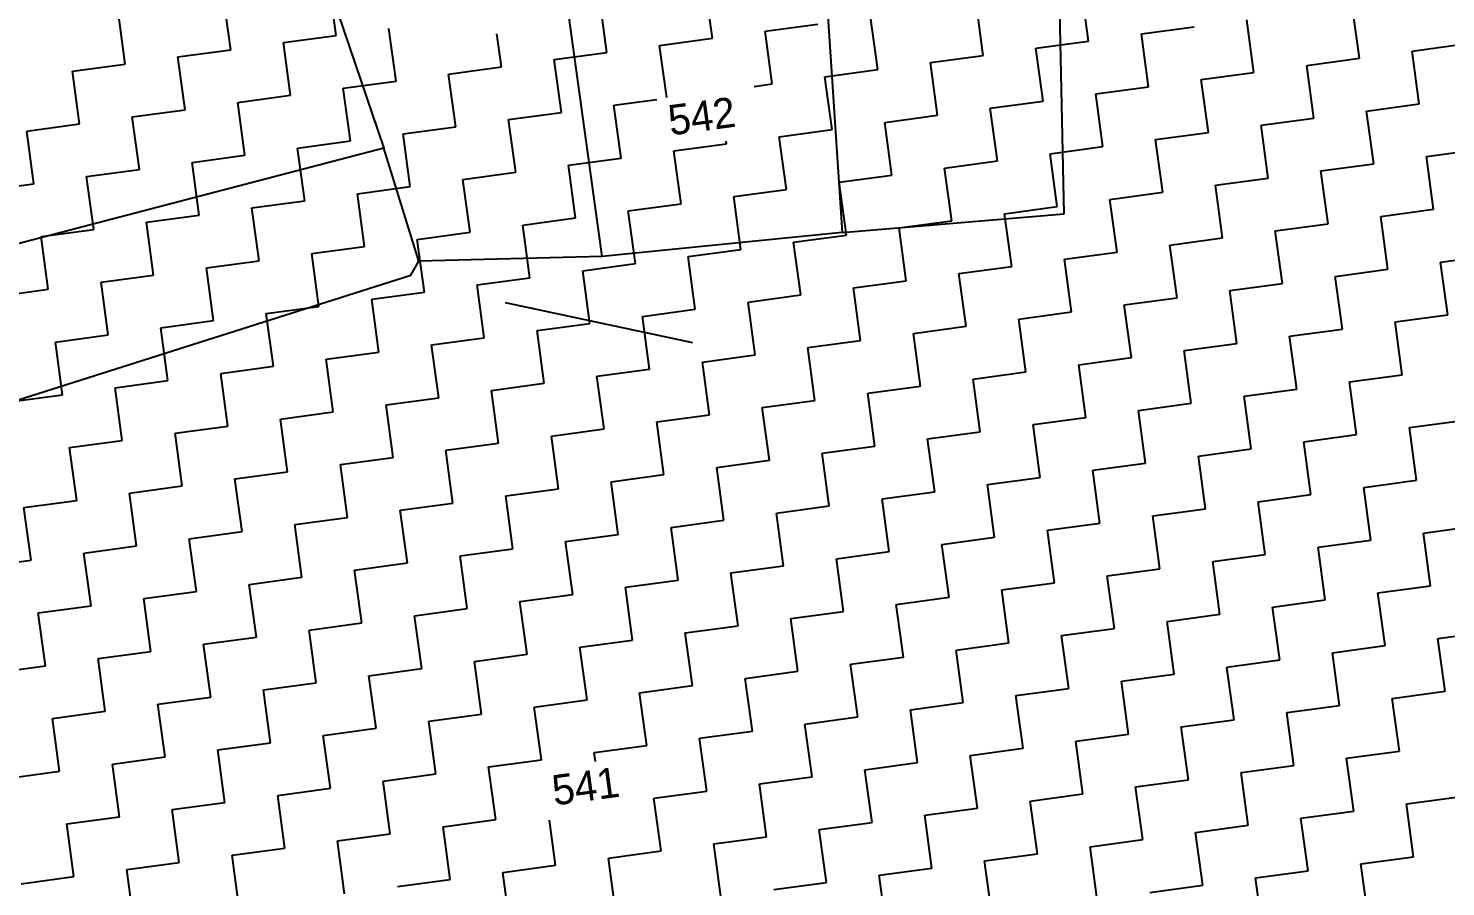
# Model space of a CAD drawing. Header units: metres. Extents: x 318393 to 319412, y 1868341 to 1869380.
# Drawn here: x 318993.3 to 319097, y 1869069.3 to 1869132.1 of the extents above; entities that cross this region are included whole.
import ezdxf

# ---------------------------------------------------------------- set-up
doc = ezdxf.new("R2010")
doc.units = ezdxf.units.M
doc.header["$LTSCALE"] = 0.3
doc.header["$MEASUREMENT"] = 0
for name, color, linetype in [('POLY_HATCH', 12, 'CONTINUOUS'), ('POLY_PARCEL', 6, 'CONTINUOUS'), ('TEXT_PARCEL', 7, 'CONTINUOUS'), ('V_BOUND_LINE', 7, 'CONTINUOUS')]:
    doc.layers.add(name, color=color, linetype=linetype)
doc.styles.add('TEXT_MAP', font='')
doc.styles.get('TEXT_MAP').set_extended_font_data('Kruti Dev 050')

msp = doc.modelspace()

# ---------------------------------------------------------------- linework, layer by layer
at = {"layer": 'POLY_HATCH', "linetype": 'Continuous'}
for p, q in [((319015.82, 1869131.56), (319015.3, 1869135.42)), ((319043.36, 1869131.35), (319042.84, 1869135.21)), ((319070.9, 1869131.14), (319070.38, 1869135)), ((319008.11, 1869130.51), (319007.58, 1869134.37)), ((319035.64, 1869130.31), (319035.12, 1869134.17)), ((319063.18, 1869130.1), (319062.66, 1869133.96)), ((319000.39, 1869129.47), (318999.87, 1869133.33)), ((319055.46, 1869129.06), (319054.94, 1869132.92)), ((319090.72, 1869129.89), (319090.19, 1869133.75)), ((319020.21, 1869128.22), (319019.68, 1869132.08)), ((319047.22, 1869131.87), (319051.08, 1869132.39)), ((319047.74, 1869128.01), (319047.22, 1869131.87)), ((319074.76, 1869131.67), (319078.62, 1869132.19)), ((319083, 1869128.85), (319082.48, 1869132.71)), ((319011.97, 1869131.04), (319015.82, 1869131.56)), ((319012.49, 1869127.18), (319011.97, 1869131.04)), ((319027.92, 1869129.26), (319027.6, 1869131.67)), ((319039.5, 1869130.83), (319043.36, 1869131.35)), ((319040.02, 1869127.01), (319039.5, 1869130.83)), ((319067.04, 1869130.62), (319070.9, 1869131.14)), ((319075.28, 1869127.81), (319074.76, 1869131.67)), ((319094.58, 1869130.42), (319098.44, 1869130.94)), ((319004.25, 1869129.99), (319008.11, 1869130.51)), ((319004.77, 1869126.13), (319004.25, 1869129.99)), ((319031.78, 1869129.79), (319035.64, 1869130.31)), ((319032.31, 1869125.93), (319031.78, 1869129.79)), ((319059.32, 1869129.58), (319063.18, 1869130.1)), ((319067.56, 1869126.76), (319067.04, 1869130.62)), ((319086.86, 1869129.37), (319090.72, 1869129.89)), ((319095.1, 1869126.56), (319094.58, 1869130.42)), ((318996.53, 1869128.95), (319000.39, 1869129.47)), ((318997.05, 1869125.09), (318996.53, 1869128.95)), ((319024.06, 1869128.74), (319027.92, 1869129.26)), ((319024.59, 1869124.88), (319024.06, 1869128.74)), ((319051.6, 1869128.54), (319055.46, 1869129.06)), ((319059.84, 1869125.72), (319059.32, 1869129.58)), ((319079.14, 1869128.33), (319083, 1869128.85)), ((319087.38, 1869125.51), (319086.86, 1869129.37)), ((319016.35, 1869127.7), (319020.21, 1869128.22)), ((319016.87, 1869123.84), (319016.35, 1869127.7)), ((319046.41, 1869127.83), (319047.74, 1869128.01)), ((319052.12, 1869124.68), (319051.6, 1869128.54)), ((319071.42, 1869127.28), (319075.28, 1869127.81)), ((319079.66, 1869124.47), (319079.14, 1869128.33)), ((319008.63, 1869126.66), (319012.49, 1869127.18)), ((319009.15, 1869122.8), (319008.63, 1869126.66)), ((319036.16, 1869126.45), (319039.3, 1869126.87)), ((319063.7, 1869126.24), (319067.56, 1869126.76)), ((319071.94, 1869123.43), (319071.42, 1869127.28)), ((319000.91, 1869125.61), (319004.77, 1869126.13)), ((319001.43, 1869121.75), (319000.91, 1869125.61)), ((319028.45, 1869125.4), (319032.31, 1869125.93)), ((319036.69, 1869122.59), (319036.16, 1869126.45)), ((319055.98, 1869125.2), (319059.84, 1869125.72)), ((319064.22, 1869122.38), (319063.7, 1869126.24)), ((319091.24, 1869126.03), (319095.1, 1869126.56)), ((319091.76, 1869122.18), (319091.24, 1869126.03)), ((318993.19, 1869124.57), (318997.05, 1869125.09)), ((319020.73, 1869124.36), (319024.59, 1869124.88)), ((319028.97, 1869121.55), (319028.45, 1869125.4)), ((319048.26, 1869124.15), (319052.12, 1869124.68)), ((319056.5, 1869121.34), (319055.98, 1869125.2)), ((319083.52, 1869124.99), (319087.38, 1869125.51)), ((319084.04, 1869121.13), (319083.52, 1869124.99)), ((318993.71, 1869120.71), (318993.19, 1869124.57)), ((319013.01, 1869123.32), (319016.87, 1869123.84)), ((319021.25, 1869120.5), (319020.73, 1869124.36)), ((319040.55, 1869123.11), (319044.4, 1869123.63)), ((319044.4, 1869123.63), (319044.38, 1869123.82)), ((319048.79, 1869120.3), (319048.26, 1869124.15)), ((319075.8, 1869123.95), (319079.66, 1869124.47)), ((319076.32, 1869120.09), (319075.8, 1869123.95)), ((319005.29, 1869122.27), (319009.15, 1869122.8)), ((319013.53, 1869119.46), (319013.01, 1869123.32)), ((319032.83, 1869122.07), (319036.69, 1869122.59)), ((319041.07, 1869119.25), (319040.55, 1869123.11)), ((319068.08, 1869122.9), (319071.94, 1869123.43)), ((319068.6, 1869119.04), (319068.08, 1869122.9)), ((319095.62, 1869122.7), (319099.48, 1869123.22)), ((319096.14, 1869118.84), (319095.62, 1869122.7)), ((318997.57, 1869121.23), (319001.43, 1869121.75)), ((319005.81, 1869118.41), (319005.29, 1869122.27)), ((319025.11, 1869121.02), (319028.97, 1869121.55)), ((319033.35, 1869118.21), (319032.83, 1869122.07)), ((319060.36, 1869121.86), (319064.22, 1869122.38)), ((319060.89, 1869118), (319060.36, 1869121.86)), ((319087.9, 1869121.65), (319091.76, 1869122.18)), ((319088.42, 1869117.79), (319087.9, 1869121.65)), ((318989.85, 1869120.19), (318993.71, 1869120.71)), ((318998.09, 1869117.37), (318997.57, 1869121.23)), ((319017.39, 1869119.98), (319021.25, 1869120.5)), ((319025.63, 1869117.16), (319025.11, 1869121.02)), ((319052.65, 1869120.82), (319056.5, 1869121.34)), ((319053.17, 1869116.96), (319052.65, 1869120.82)), ((319080.18, 1869120.61), (319084.04, 1869121.13)), ((319080.7, 1869116.75), (319080.18, 1869120.61)), ((319009.67, 1869118.94), (319013.53, 1869119.46)), ((319017.91, 1869116.12), (319017.39, 1869119.98)), ((319044.93, 1869119.77), (319048.79, 1869120.3)), ((319045.45, 1869115.91), (319044.93, 1869119.77)), ((319072.46, 1869119.57), (319076.32, 1869120.09)), ((319072.99, 1869115.71), (319072.46, 1869119.57)), ((319001.95, 1869117.89), (319005.81, 1869118.41)), ((319010.19, 1869115.08), (319009.67, 1869118.94)), ((319037.21, 1869118.73), (319041.07, 1869119.25)), ((319037.73, 1869114.87), (319037.21, 1869118.73)), ((319064.75, 1869118.52), (319068.6, 1869119.04)), ((319065.27, 1869114.66), (319064.75, 1869118.52)), ((319092.28, 1869118.32), (319096.14, 1869118.84)), ((318994.23, 1869116.85), (318998.09, 1869117.37)), ((319002.47, 1869114.03), (319001.95, 1869117.89)), ((319029.49, 1869117.69), (319033.35, 1869118.21)), ((319030.01, 1869113.83), (319029.49, 1869117.69)), ((319057.03, 1869117.48), (319060.89, 1869118)), ((319057.55, 1869113.62), (319057.03, 1869117.48)), ((319084.56, 1869117.27), (319088.42, 1869117.79)), ((319092.8, 1869114.46), (319092.28, 1869118.32)), ((318994.76, 1869112.99), (318994.23, 1869116.85)), ((319021.77, 1869116.64), (319025.63, 1869117.16)), ((319022.29, 1869112.78), (319021.77, 1869116.64)), ((319049.31, 1869116.44), (319053.17, 1869116.96)), ((319049.83, 1869112.58), (319049.31, 1869116.44)), ((319076.84, 1869116.23), (319080.7, 1869116.75)), ((319085.09, 1869113.41), (319084.56, 1869117.27)), ((319014.05, 1869115.6), (319017.91, 1869116.12)), ((319014.57, 1869111.74), (319014.05, 1869115.6)), ((319041.59, 1869115.39), (319045.45, 1869115.91)), ((319042.11, 1869111.53), (319041.59, 1869115.39)), ((319069.13, 1869115.19), (319072.99, 1869115.71)), ((319077.37, 1869112.37), (319076.84, 1869116.23)), ((319096.66, 1869114.98), (319100.52, 1869115.5)), ((319006.33, 1869114.56), (319010.19, 1869115.08)), ((319006.86, 1869110.7), (319006.33, 1869114.56)), ((319033.87, 1869114.35), (319037.73, 1869114.87)), ((319034.39, 1869110.49), (319033.87, 1869114.35)), ((319061.41, 1869114.14), (319065.27, 1869114.66)), ((319069.65, 1869111.33), (319069.13, 1869115.19)), ((319088.94, 1869113.93), (319092.8, 1869114.46)), ((319097.18, 1869111.12), (319096.66, 1869114.98)), ((318998.62, 1869113.51), (319002.47, 1869114.03)), ((318999.14, 1869109.65), (318998.62, 1869113.51)), ((319026.15, 1869113.31), (319030.01, 1869113.83)), ((319026.67, 1869109.45), (319026.15, 1869113.31)), ((319053.69, 1869113.1), (319057.55, 1869113.62)), ((319061.93, 1869110.28), (319061.41, 1869114.14)), ((319081.23, 1869112.89), (319085.09, 1869113.41)), ((319089.47, 1869110.08), (319088.94, 1869113.93)), ((318991.65, 1869112.57), (318994.76, 1869112.99)), ((319018.43, 1869112.26), (319022.29, 1869112.78)), ((319018.96, 1869108.4), (319018.43, 1869112.26)), ((319045.97, 1869112.05), (319049.83, 1869112.58)), ((319054.21, 1869109.24), (319053.69, 1869113.1)), ((319073.51, 1869111.85), (319077.37, 1869112.37)), ((319081.75, 1869109.03), (319081.23, 1869112.89)), ((319010.71, 1869111.22), (319014.57, 1869111.74)), ((319011.24, 1869107.36), (319010.71, 1869111.22)), ((319038.25, 1869111.01), (319042.11, 1869111.53)), ((319046.49, 1869108.2), (319045.97, 1869112.05)), ((319065.79, 1869110.8), (319069.65, 1869111.33)), ((319074.03, 1869107.99), (319073.51, 1869111.85)), ((319093.33, 1869110.6), (319097.18, 1869111.12)), ((319003, 1869110.17), (319006.86, 1869110.7)), ((319003.52, 1869106.32), (319003, 1869110.17)), ((319030.53, 1869109.97), (319034.39, 1869110.49)), ((319038.77, 1869107.15), (319038.25, 1869111.01)), ((319058.07, 1869109.76), (319061.93, 1869110.28)), ((319066.31, 1869106.94), (319065.79, 1869110.8)), ((319085.61, 1869109.55), (319089.47, 1869110.08)), ((319093.85, 1869106.74), (319093.33, 1869110.6)), ((318995.28, 1869109.13), (318999.14, 1869109.65)), ((318995.8, 1869105.27), (318995.28, 1869109.13)), ((319022.81, 1869108.92), (319026.67, 1869109.45)), ((319031.05, 1869106.11), (319030.53, 1869109.97)), ((319050.35, 1869108.72), (319054.21, 1869109.24)), ((319058.59, 1869105.9), (319058.07, 1869109.76)), ((319077.89, 1869108.51), (319081.75, 1869109.03)), ((319086.13, 1869105.69), (319085.61, 1869109.55)), ((319015.1, 1869107.88), (319018.96, 1869108.4)), ((319023.34, 1869105.06), (319022.81, 1869108.92)), ((319042.63, 1869107.67), (319046.49, 1869108.2)), ((319050.87, 1869104.86), (319050.35, 1869108.72)), ((319070.17, 1869107.47), (319074.03, 1869107.99)), ((319078.41, 1869104.65), (319077.89, 1869108.51)), ((319007.38, 1869106.84), (319011.24, 1869107.36)), ((319015.62, 1869104.02), (319015.1, 1869107.88)), ((319034.91, 1869106.63), (319038.77, 1869107.15)), ((319043.15, 1869103.81), (319042.63, 1869107.67)), ((319062.45, 1869106.42), (319066.31, 1869106.94)), ((319070.69, 1869103.61), (319070.17, 1869107.47)), ((318999.66, 1869105.79), (319003.52, 1869106.32)), ((319007.9, 1869102.98), (319007.38, 1869106.84)), ((319027.2, 1869105.59), (319031.05, 1869106.11)), ((319035.44, 1869102.77), (319034.91, 1869106.63)), ((319062.97, 1869102.56), (319062.45, 1869106.42)), ((319089.99, 1869106.22), (319093.85, 1869106.74)), ((319090.51, 1869102.36), (319089.99, 1869106.22)), ((318991.94, 1869104.75), (318995.8, 1869105.27)), ((319000.18, 1869101.93), (318999.66, 1869105.79)), ((319019.48, 1869104.54), (319023.34, 1869105.06)), ((319027.72, 1869101.73), (319027.2, 1869105.59)), ((319054.73, 1869105.38), (319058.59, 1869105.9)), ((319055.25, 1869101.52), (319054.73, 1869105.38)), ((319082.27, 1869105.17), (319086.13, 1869105.69)), ((319082.79, 1869101.31), (319082.27, 1869105.17)), ((319011.76, 1869103.5), (319015.62, 1869104.02)), ((319020, 1869100.68), (319019.48, 1869104.54)), ((319047.01, 1869104.34), (319050.87, 1869104.86)), ((319047.54, 1869100.48), (319047.01, 1869104.34)), ((319074.55, 1869104.13), (319078.41, 1869104.65)), ((319075.07, 1869100.27), (319074.55, 1869104.13)), ((319004.04, 1869102.46), (319007.9, 1869102.98)), ((319012.28, 1869099.64), (319011.76, 1869103.5)), ((319039.3, 1869103.29), (319043.15, 1869103.81)), ((319039.82, 1869099.43), (319039.3, 1869103.29)), ((319066.83, 1869103.09), (319070.69, 1869103.61)), ((319067.35, 1869099.23), (319066.83, 1869103.09)), ((319094.37, 1869102.88), (319098.23, 1869103.4)), ((319094.89, 1869099.02), (319094.37, 1869102.88)), ((318996.32, 1869101.41), (319000.18, 1869101.93)), ((319004.56, 1869098.6), (319004.04, 1869102.46)), ((319031.58, 1869102.25), (319035.44, 1869102.77)), ((319032.1, 1869098.39), (319031.58, 1869102.25)), ((319059.11, 1869102.04), (319062.97, 1869102.56)), ((319059.64, 1869098.18), (319059.11, 1869102.04)), ((319086.65, 1869101.84), (319090.51, 1869102.36)), ((319087.17, 1869097.98), (319086.65, 1869101.84)), ((318996.84, 1869097.55), (318996.32, 1869101.41)), ((319023.86, 1869101.21), (319027.72, 1869101.73)), ((319024.38, 1869097.35), (319023.86, 1869101.21)), ((319051.39, 1869101), (319055.25, 1869101.52)), ((319051.92, 1869097.14), (319051.39, 1869101)), ((319078.93, 1869100.79), (319082.79, 1869101.31)), ((319079.45, 1869096.93), (319078.93, 1869100.79)), ((319016.14, 1869100.16), (319020, 1869100.68)), ((319016.66, 1869096.3), (319016.14, 1869100.16)), ((319043.68, 1869099.95), (319047.54, 1869100.48)), ((319044.2, 1869096.1), (319043.68, 1869099.95)), ((319071.21, 1869099.75), (319075.07, 1869100.27)), ((319071.73, 1869095.89), (319071.21, 1869099.75)), ((319008.42, 1869099.12), (319012.28, 1869099.64)), ((319008.94, 1869095.26), (319008.42, 1869099.12)), ((319035.96, 1869098.91), (319039.82, 1869099.43)), ((319036.48, 1869095.05), (319035.96, 1869098.91)), ((319063.49, 1869098.7), (319067.35, 1869099.23)), ((319064.02, 1869094.85), (319063.49, 1869098.7)), ((319091.03, 1869098.5), (319094.89, 1869099.02)), ((319000.7, 1869098.07), (319004.56, 1869098.6)), ((319001.22, 1869094.22), (319000.7, 1869098.07)), ((319028.24, 1869097.87), (319032.1, 1869098.39)), ((319028.76, 1869094.01), (319028.24, 1869097.87)), ((319055.78, 1869097.66), (319059.64, 1869098.18)), ((319056.3, 1869093.8), (319055.78, 1869097.66)), ((319083.31, 1869097.45), (319087.17, 1869097.98)), ((319091.55, 1869094.64), (319091.03, 1869098.5)), ((318992.98, 1869097.03), (318996.84, 1869097.55)), ((318993.51, 1869093.17), (318992.98, 1869097.03)), ((319020.52, 1869096.82), (319024.38, 1869097.35)), ((319021.04, 1869092.97), (319020.52, 1869096.82)), ((319048.06, 1869096.62), (319051.92, 1869097.14)), ((319048.58, 1869092.76), (319048.06, 1869096.62)), ((319075.59, 1869096.41), (319079.45, 1869096.93)), ((319083.83, 1869093.59), (319083.31, 1869097.45)), ((319012.8, 1869095.78), (319016.66, 1869096.3)), ((319013.32, 1869091.92), (319012.8, 1869095.78)), ((319040.34, 1869095.57), (319044.2, 1869096.1)), ((319040.86, 1869091.71), (319040.34, 1869095.57)), ((319067.88, 1869095.37), (319071.73, 1869095.89)), ((319076.12, 1869092.55), (319075.59, 1869096.41)), ((319095.41, 1869095.16), (319099.27, 1869095.68)), ((319005.08, 1869094.74), (319008.94, 1869095.26)), ((319005.61, 1869090.88), (319005.08, 1869094.74)), ((319032.62, 1869094.53), (319036.48, 1869095.05)), ((319033.14, 1869090.67), (319032.62, 1869094.53)), ((319060.16, 1869094.32), (319064.02, 1869094.85)), ((319068.4, 1869091.51), (319067.88, 1869095.37)), ((319087.69, 1869094.12), (319091.55, 1869094.64)), ((319095.93, 1869091.3), (319095.41, 1869095.16)), ((318997.36, 1869093.69), (319001.22, 1869094.22)), ((318997.89, 1869089.83), (318997.36, 1869093.69)), ((319024.9, 1869093.49), (319028.76, 1869094.01)), ((319025.42, 1869089.63), (319024.9, 1869093.49)), ((319052.44, 1869093.28), (319056.3, 1869093.8)), ((319060.68, 1869090.46), (319060.16, 1869094.32)), ((319079.98, 1869093.07), (319083.83, 1869093.59)), ((319088.22, 1869090.26), (319087.69, 1869094.12)), ((318989.65, 1869092.65), (318993.51, 1869093.17)), ((319017.18, 1869092.44), (319021.04, 1869092.97)), ((319017.7, 1869088.58), (319017.18, 1869092.44)), ((319044.72, 1869092.24), (319048.58, 1869092.76)), ((319052.96, 1869089.42), (319052.44, 1869093.28)), ((319072.26, 1869092.03), (319076.12, 1869092.55)), ((319080.5, 1869089.21), (319079.98, 1869093.07)), ((319009.46, 1869091.4), (319013.32, 1869091.92)), ((319009.99, 1869087.54), (319009.46, 1869091.4)), ((319037, 1869091.19), (319040.86, 1869091.71)), ((319045.24, 1869088.38), (319044.72, 1869092.24)), ((319064.54, 1869090.99), (319068.4, 1869091.51)), ((319072.78, 1869088.17), (319072.26, 1869092.03)), ((319001.75, 1869090.36), (319005.61, 1869090.88)), ((319002.27, 1869086.5), (319001.75, 1869090.36)), ((319029.28, 1869090.15), (319033.14, 1869090.67)), ((319037.52, 1869087.33), (319037, 1869091.19)), ((319056.82, 1869089.94), (319060.68, 1869090.46)), ((319065.06, 1869087.13), (319064.54, 1869090.99)), ((319092.07, 1869090.78), (319095.93, 1869091.3)), ((319092.6, 1869086.92), (319092.07, 1869090.78)), ((318994.03, 1869089.31), (318997.89, 1869089.83)), ((318994.55, 1869085.45), (318994.03, 1869089.31)), ((319021.56, 1869089.11), (319025.42, 1869089.63)), ((319029.8, 1869086.29), (319029.28, 1869090.15)), ((319049.1, 1869088.9), (319052.96, 1869089.42)), ((319057.34, 1869086.08), (319056.82, 1869089.94)), ((319084.36, 1869089.74), (319088.22, 1869090.26)), ((319084.88, 1869085.88), (319084.36, 1869089.74)), ((319013.85, 1869088.06), (319017.7, 1869088.58)), ((319022.09, 1869085.25), (319021.56, 1869089.11)), ((319041.38, 1869087.86), (319045.24, 1869088.38)), ((319049.62, 1869085.04), (319049.1, 1869088.9)), ((319076.64, 1869088.69), (319080.5, 1869089.21)), ((319077.16, 1869084.83), (319076.64, 1869088.69)), ((319006.13, 1869087.02), (319009.99, 1869087.54)), ((319014.37, 1869084.2), (319013.85, 1869088.06)), ((319033.66, 1869086.81), (319037.52, 1869087.33)), ((319041.9, 1869084), (319041.38, 1869087.86)), ((319068.92, 1869087.65), (319072.78, 1869088.17)), ((319069.44, 1869083.79), (319068.92, 1869087.65)), ((319096.46, 1869087.44), (319100.32, 1869087.96)), ((319096.98, 1869083.58), (319096.46, 1869087.44)), ((318998.41, 1869085.98), (319002.27, 1869086.5)), ((319006.65, 1869083.16), (319006.13, 1869087.02)), ((319025.95, 1869085.77), (319029.8, 1869086.29)), ((319034.19, 1869082.95), (319033.66, 1869086.81)), ((319061.2, 1869086.6), (319065.06, 1869087.13)), ((319061.72, 1869082.75), (319061.2, 1869086.6)), ((319088.74, 1869086.4), (319092.6, 1869086.92)), ((319089.26, 1869082.54), (319088.74, 1869086.4)), ((318990.69, 1869084.93), (318994.55, 1869085.45)), ((318998.93, 1869082.12), (318998.41, 1869085.98)), ((319018.23, 1869084.72), (319022.09, 1869085.25)), ((319026.47, 1869081.91), (319025.95, 1869085.77)), ((319053.48, 1869085.56), (319057.34, 1869086.08)), ((319054, 1869081.7), (319053.48, 1869085.56)), ((319081.02, 1869085.35), (319084.88, 1869085.88)), ((319081.54, 1869081.5), (319081.02, 1869085.35)), ((319010.51, 1869083.68), (319014.37, 1869084.2)), ((319018.75, 1869080.87), (319018.23, 1869084.72)), ((319045.76, 1869084.52), (319049.62, 1869085.04)), ((319046.29, 1869080.66), (319045.76, 1869084.52)), ((319073.3, 1869084.31), (319077.16, 1869084.83)), ((319073.82, 1869080.45), (319073.3, 1869084.31)), ((319002.79, 1869082.64), (319006.65, 1869083.16)), ((319011.03, 1869079.82), (319010.51, 1869083.68)), ((319038.04, 1869083.47), (319041.9, 1869084)), ((319038.57, 1869079.61), (319038.04, 1869083.47)), ((319065.58, 1869083.27), (319069.44, 1869083.79)), ((319066.1, 1869079.41), (319065.58, 1869083.27)), ((319093.12, 1869083.06), (319096.98, 1869083.58)), ((318995.07, 1869081.59), (318998.93, 1869082.12)), ((319003.31, 1869078.78), (319002.79, 1869082.64)), ((319030.33, 1869082.43), (319034.19, 1869082.95)), ((319030.85, 1869078.57), (319030.33, 1869082.43)), ((319057.86, 1869082.22), (319061.72, 1869082.75)), ((319058.38, 1869078.36), (319057.86, 1869082.22)), ((319085.4, 1869082.02), (319089.26, 1869082.54)), ((319093.64, 1869079.2), (319093.12, 1869083.06)), ((318995.59, 1869077.73), (318995.07, 1869081.59)), ((319022.61, 1869081.39), (319026.47, 1869081.91)), ((319023.13, 1869077.53), (319022.61, 1869081.39)), ((319050.14, 1869081.18), (319054, 1869081.7)), ((319050.67, 1869077.32), (319050.14, 1869081.18)), ((319077.68, 1869080.97), (319081.54, 1869081.5)), ((319085.92, 1869078.16), (319085.4, 1869082.02)), ((319014.89, 1869080.34), (319018.75, 1869080.87)), ((319015.41, 1869076.48), (319014.89, 1869080.34)), ((319042.43, 1869080.14), (319046.29, 1869080.66)), ((319042.95, 1869076.28), (319042.43, 1869080.14)), ((319069.96, 1869079.93), (319073.82, 1869080.45)), ((319078.2, 1869077.11), (319077.68, 1869080.97)), ((319007.17, 1869079.3), (319011.03, 1869079.82)), ((319007.69, 1869075.44), (319007.17, 1869079.3)), ((319034.71, 1869079.09), (319038.57, 1869079.61)), ((319034.8, 1869078.44), (319034.71, 1869079.09)), ((319062.24, 1869078.89), (319066.1, 1869079.41)), ((319070.48, 1869076.07), (319069.96, 1869079.93)), ((319089.78, 1869078.68), (319093.64, 1869079.2)), ((318999.45, 1869078.26), (319003.31, 1869078.78)), ((318999.97, 1869074.4), (318999.45, 1869078.26)), ((319026.99, 1869078.05), (319030.85, 1869078.57)), ((319027.51, 1869074.19), (319026.99, 1869078.05)), ((319054.53, 1869077.84), (319058.38, 1869078.36)), ((319062.77, 1869075.03), (319062.24, 1869078.89)), ((319082.06, 1869077.64), (319085.92, 1869078.16)), ((319090.3, 1869074.82), (319089.78, 1869078.68)), ((318991.73, 1869077.21), (318995.59, 1869077.73)), ((319019.27, 1869077.01), (319023.13, 1869077.53)), ((319019.79, 1869073.15), (319019.27, 1869077.01)), ((319046.81, 1869076.8), (319050.67, 1869077.32)), ((319055.05, 1869073.98), (319054.53, 1869077.84)), ((319074.34, 1869076.59), (319078.2, 1869077.11)), ((319082.58, 1869073.78), (319082.06, 1869077.64)), ((319011.55, 1869075.96), (319015.41, 1869076.48)), ((319012.07, 1869072.1), (319011.55, 1869075.96)), ((319039.09, 1869075.76), (319042.95, 1869076.28)), ((319047.33, 1869072.94), (319046.81, 1869076.8)), ((319066.63, 1869075.55), (319070.48, 1869076.07)), ((319074.87, 1869072.73), (319074.34, 1869076.59)), ((319094.16, 1869075.34), (319098.02, 1869075.86)), ((319003.83, 1869074.92), (319007.69, 1869075.44)), ((319004.35, 1869071.06), (319003.83, 1869074.92)), ((319039.61, 1869071.9), (319039.09, 1869075.76)), ((319058.91, 1869074.51), (319062.77, 1869075.03)), ((319067.15, 1869071.69), (319066.63, 1869075.55)), ((319086.44, 1869074.3), (319090.3, 1869074.82)), ((319094.68, 1869071.48), (319094.16, 1869075.34)), ((318996.11, 1869073.88), (318999.97, 1869074.4)), ((318996.64, 1869070.02), (318996.11, 1869073.88)), ((319023.65, 1869073.67), (319027.51, 1869074.19)), ((319031.89, 1869070.85), (319031.44, 1869074.16)), ((319051.19, 1869073.46), (319055.05, 1869073.98)), ((319059.43, 1869070.65), (319058.91, 1869074.51)), ((319078.72, 1869073.25), (319082.58, 1869073.78)), ((319086.97, 1869070.44), (319086.44, 1869074.3)), ((319015.93, 1869072.63), (319019.79, 1869073.15)), ((319024.17, 1869069.81), (319023.65, 1869073.67)), ((319043.47, 1869072.42), (319047.33, 1869072.94)), ((319051.71, 1869069.6), (319051.19, 1869073.46)), ((319071.01, 1869072.21), (319074.87, 1869072.73)), ((319079.25, 1869069.4), (319078.72, 1869073.25)), ((319008.21, 1869071.58), (319012.07, 1869072.1)), ((319016.45, 1869068.77), (319015.93, 1869072.63)), ((319035.75, 1869071.37), (319039.61, 1869071.9)), ((319043.99, 1869068.56), (319043.47, 1869072.42)), ((319063.29, 1869071.17), (319067.15, 1869071.69)), ((319071.53, 1869068.35), (319071.01, 1869072.21)), ((319000.5, 1869070.54), (319004.35, 1869071.06)), ((319008.74, 1869067.72), (319008.21, 1869071.58)), ((319028.03, 1869070.33), (319031.89, 1869070.85)), ((319036.27, 1869067.52), (319035.75, 1869071.37)), ((319055.57, 1869070.12), (319059.43, 1869070.65)), ((319063.81, 1869067.31), (319063.29, 1869071.17)), ((319090.82, 1869070.96), (319094.68, 1869071.48)), ((319091.35, 1869067.1), (319090.82, 1869070.96)), ((318992.78, 1869069.49), (318996.64, 1869070.02)), ((319001.02, 1869066.68), (319000.5, 1869070.54)), ((319020.31, 1869069.29), (319024.17, 1869069.81)), ((319028.55, 1869066.47), (319028.03, 1869070.33)), ((319047.85, 1869069.08), (319051.71, 1869069.6)), ((319056.09, 1869066.26), (319055.57, 1869070.12)), ((319083.11, 1869069.92), (319086.97, 1869070.44)), ((319083.63, 1869066.06), (319083.11, 1869069.92)), ((319075.39, 1869068.87), (319079.25, 1869069.4))]:
    msp.add_line(p, q, dxfattribs=at)
at = {"layer": 'POLY_PARCEL'}
for p, q in [((319069.1, 1869118.5), (319067.63, 1869190.56)), ((319007.24, 1869158.98), (319019.31, 1869123.32)), ((319050.87, 1869147.43), (319052.86, 1869117.14)), ((319035.29, 1869115.38), (319032.24, 1869137.42)), ((319019.31, 1869123.32), (318959.06, 1869107.57)), ((319021.88, 1869115.05), (319019.31, 1869123.32)), ((319052.86, 1869117.14), (319069.1, 1869118.5)), ((319052.86, 1869117.14), (319035.29, 1869115.38)), ((319035.29, 1869115.38), (319021.88, 1869115.05)), ((319021.29, 1869114.03), (319021.88, 1869115.05)), ((318971.64, 1869098.27), (319021.29, 1869114.03))]:
    msp.add_line(p, q, dxfattribs=at)
at = {"layer": 'V_BOUND_LINE'}
msp.add_line((319028.21, 1869112.03), (319041.9, 1869109.1), dxfattribs=at)

# ---------------------------------------------------------------- texts
at = {"layer": 'TEXT_PARCEL', "style": 'TEXT_MAP'}
for s, p in [('542', (319040.29, 1869124.24)), ('541', (319031.79, 1869075.22))]:
    msp.add_text(s, height=2.208, rotation=7.6995, dxfattribs=at).set_placement(p)

doc.saveas('drawing.dxf')
